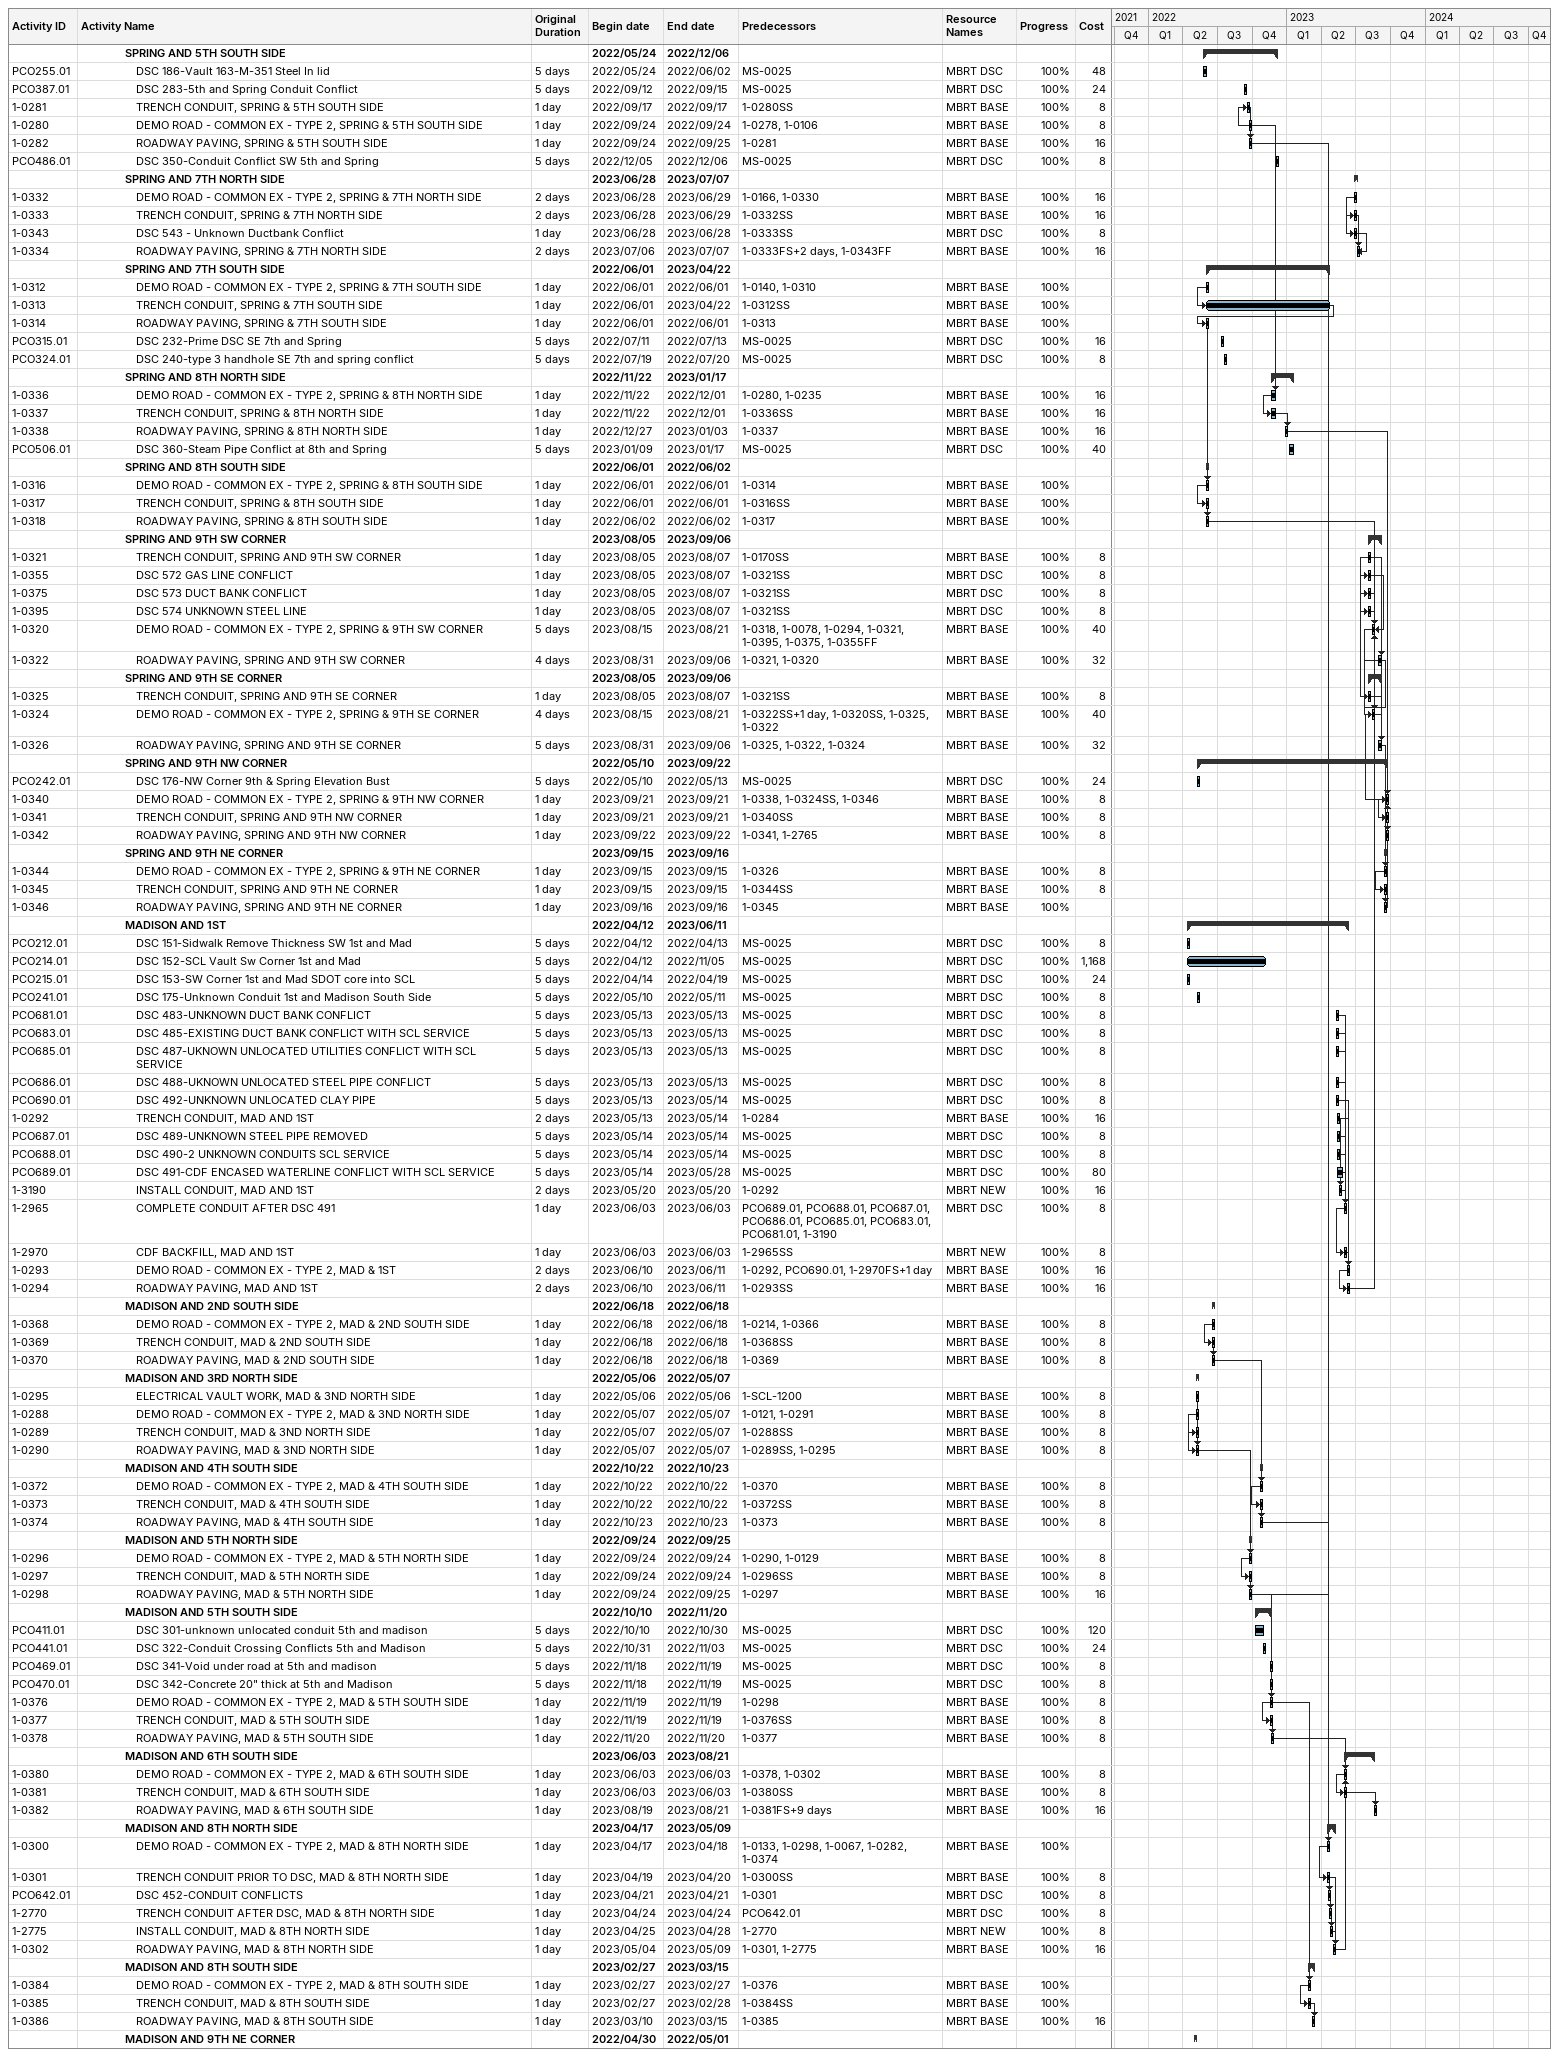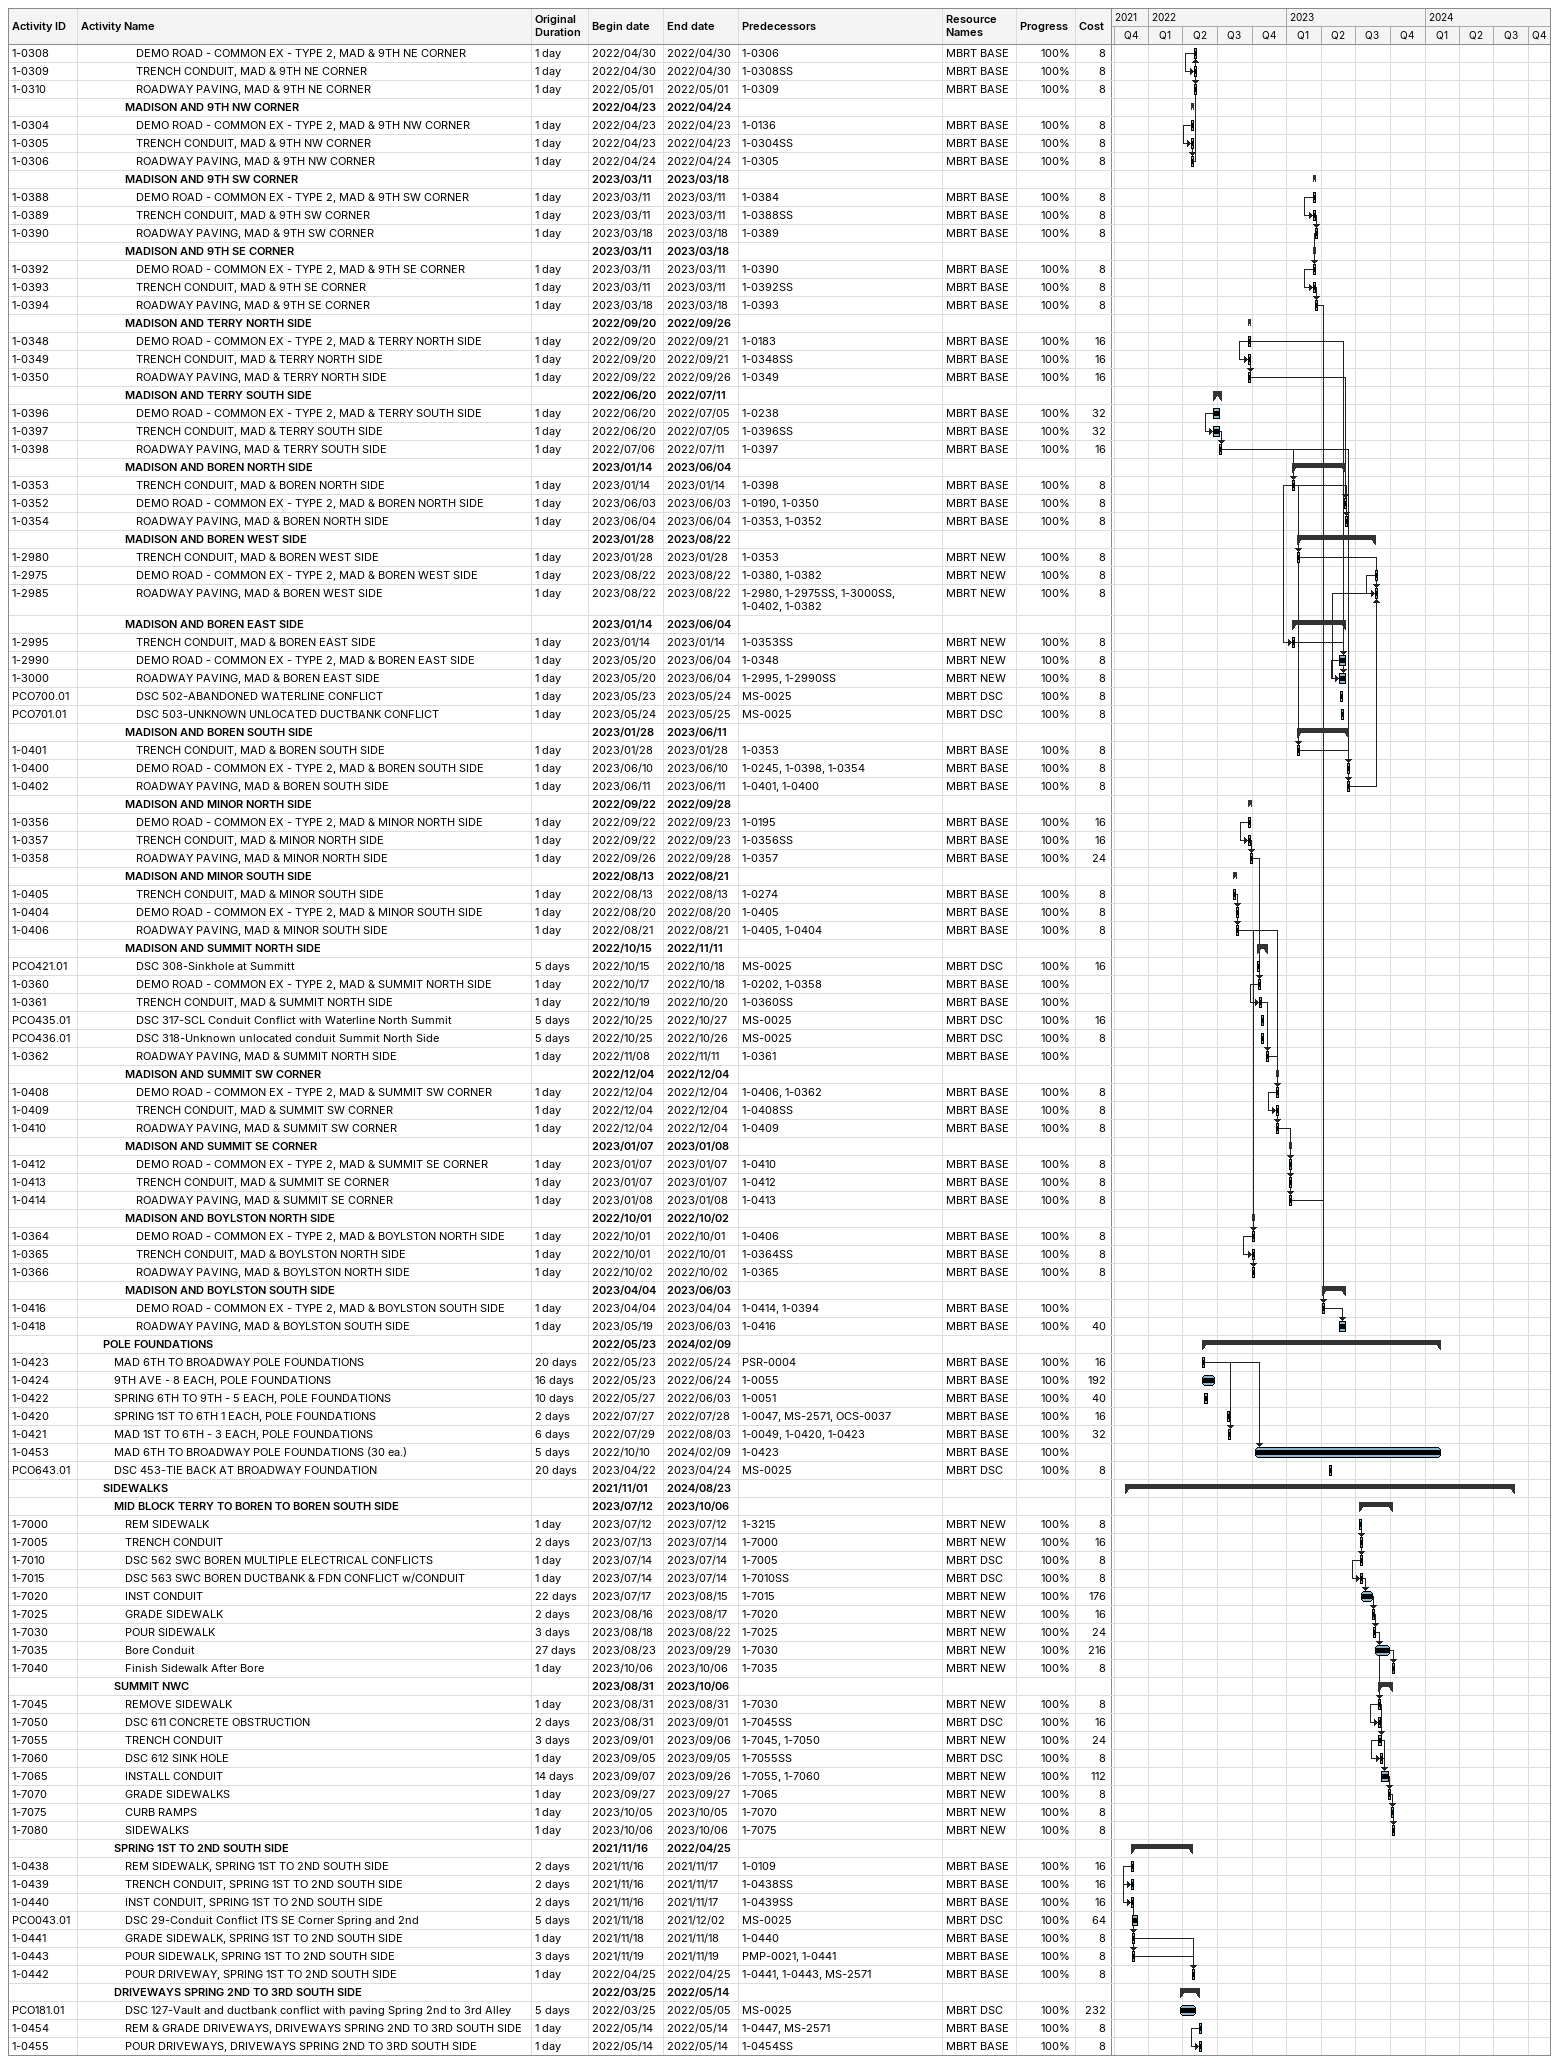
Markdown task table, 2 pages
| ID | Level | Task | Original duration | Start | Finish | Predecessors | Resources | % complete | Cost |
|---|---|---|---|---|---|---|---|---|---|
|  | 5 | **SPRING AND 5TH SOUTH SIDE** |  | 2022-05-24 | 2022-12-06 |  |  |  |  |
| PCO255.01 | 6 | DSC 186-Vault 163-M-351 Steel In lid | 5d | 2022-05-24 | 2022-06-02 | MS-0025 | MBRT DSC | 100 | 48 |
| PCO387.01 | 6 | DSC 283-5th and Spring Conduit Conflict | 5d | 2022-09-12 | 2022-09-15 | MS-0025 | MBRT DSC | 100 | 24 |
| 1-0281 | 6 | TRENCH CONDUIT, SPRING & 5TH SOUTH SIDE | 1d | 2022-09-17 | 2022-09-17 | 1-0280SS | MBRT BASE | 100 | 8 |
| 1-0280 | 6 | DEMO ROAD - COMMON EX - TYPE 2, SPRING & 5TH SOUTH SIDE | 1d | 2022-09-24 | 2022-09-24 | 1-0278, 1-0106 | MBRT BASE | 100 | 8 |
| 1-0282 | 6 | ROADWAY PAVING, SPRING & 5TH SOUTH SIDE | 1d | 2022-09-24 | 2022-09-25 | 1-0281 | MBRT BASE | 100 | 16 |
| PCO486.01 | 6 | DSC 350-Conduit Conflict SW 5th and Spring | 5d | 2022-12-05 | 2022-12-06 | MS-0025 | MBRT DSC | 100 | 8 |
|  | 5 | **SPRING AND 7TH NORTH SIDE** |  | 2023-06-28 | 2023-07-07 |  |  |  |  |
| 1-0332 | 6 | DEMO ROAD - COMMON EX - TYPE 2, SPRING & 7TH NORTH SIDE | 2d | 2023-06-28 | 2023-06-29 | 1-0166, 1-0330 | MBRT BASE | 100 | 16 |
| 1-0333 | 6 | TRENCH CONDUIT, SPRING & 7TH NORTH SIDE | 2d | 2023-06-28 | 2023-06-29 | 1-0332SS | MBRT BASE | 100 | 16 |
| 1-0343 | 6 | DSC 543 - Unknown Ductbank Conflict | 1d | 2023-06-28 | 2023-06-28 | 1-0333SS | MBRT DSC | 100 | 8 |
| 1-0334 | 6 | ROADWAY PAVING, SPRING & 7TH NORTH SIDE | 2d | 2023-07-06 | 2023-07-07 | 1-0333FS+2d, 1-0343FF | MBRT BASE | 100 | 16 |
|  | 5 | **SPRING AND 7TH SOUTH SIDE** |  | 2022-06-01 | 2023-04-22 |  |  |  |  |
| 1-0312 | 6 | DEMO ROAD - COMMON EX - TYPE 2, SPRING & 7TH SOUTH SIDE | 1d | 2022-06-01 | 2022-06-01 | 1-0140, 1-0310 | MBRT BASE | 100 |  |
| 1-0313 | 6 | TRENCH CONDUIT, SPRING & 7TH SOUTH SIDE | 1d | 2022-06-01 | 2023-04-22 | 1-0312SS | MBRT BASE | 100 |  |
| 1-0314 | 6 | ROADWAY PAVING, SPRING & 7TH SOUTH SIDE | 1d | 2022-06-01 | 2022-06-01 | 1-0313 | MBRT BASE | 100 |  |
| PCO315.01 | 6 | DSC 232-Prime DSC SE 7th and Spring | 5d | 2022-07-11 | 2022-07-13 | MS-0025 | MBRT DSC | 100 | 16 |
| PCO324.01 | 6 | DSC 240-type 3 handhole SE 7th and spring conflict | 5d | 2022-07-19 | 2022-07-20 | MS-0025 | MBRT DSC | 100 | 8 |
|  | 5 | **SPRING AND 8TH NORTH SIDE** |  | 2022-11-22 | 2023-01-17 |  |  |  |  |
| 1-0336 | 6 | DEMO ROAD - COMMON EX - TYPE 2, SPRING & 8TH NORTH SIDE | 1d | 2022-11-22 | 2022-12-01 | 1-0280, 1-0235 | MBRT BASE | 100 | 16 |
| 1-0337 | 6 | TRENCH CONDUIT, SPRING & 8TH NORTH SIDE | 1d | 2022-11-22 | 2022-12-01 | 1-0336SS | MBRT BASE | 100 | 16 |
| 1-0338 | 6 | ROADWAY PAVING, SPRING & 8TH NORTH SIDE | 1d | 2022-12-27 | 2023-01-03 | 1-0337 | MBRT BASE | 100 | 16 |
| PCO506.01 | 6 | DSC 360-Steam Pipe Conflict at 8th and Spring | 5d | 2023-01-09 | 2023-01-17 | MS-0025 | MBRT DSC | 100 | 40 |
|  | 5 | **SPRING AND 8TH SOUTH SIDE** |  | 2022-06-01 | 2022-06-02 |  |  |  |  |
| 1-0316 | 6 | DEMO ROAD - COMMON EX - TYPE 2, SPRING & 8TH SOUTH SIDE | 1d | 2022-06-01 | 2022-06-01 | 1-0314 | MBRT BASE | 100 |  |
| 1-0317 | 6 | TRENCH CONDUIT, SPRING & 8TH SOUTH SIDE | 1d | 2022-06-01 | 2022-06-01 | 1-0316SS | MBRT BASE | 100 |  |
| 1-0318 | 6 | ROADWAY PAVING, SPRING & 8TH SOUTH SIDE | 1d | 2022-06-02 | 2022-06-02 | 1-0317 | MBRT BASE | 100 |  |
|  | 5 | **SPRING AND 9TH SW CORNER** |  | 2023-08-05 | 2023-09-06 |  |  |  |  |
| 1-0321 | 6 | TRENCH CONDUIT, SPRING AND 9TH SW CORNER | 1d | 2023-08-05 | 2023-08-07 | 1-0170SS | MBRT BASE | 100 | 8 |
| 1-0355 | 6 | DSC 572 GAS LINE CONFLICT | 1d | 2023-08-05 | 2023-08-07 | 1-0321SS | MBRT DSC | 100 | 8 |
| 1-0375 | 6 | DSC 573 DUCT BANK CONFLICT | 1d | 2023-08-05 | 2023-08-07 | 1-0321SS | MBRT DSC | 100 | 8 |
| 1-0395 | 6 | DSC 574 UNKNOWN STEEL LINE | 1d | 2023-08-05 | 2023-08-07 | 1-0321SS | MBRT DSC | 100 | 8 |
| 1-0320 | 6 | DEMO ROAD - COMMON EX - TYPE 2, SPRING & 9TH SW CORNER | 5d | 2023-08-15 | 2023-08-21 | 1-0318, 1-0078, 1-0294, 1-0321, 1-0395, 1-0375, 1-0355FF | MBRT BASE | 100 | 40 |
| 1-0322 | 6 | ROADWAY PAVING, SPRING AND 9TH SW CORNER | 4d | 2023-08-31 | 2023-09-06 | 1-0321, 1-0320 | MBRT BASE | 100 | 32 |
|  | 5 | **SPRING AND 9TH SE CORNER** |  | 2023-08-05 | 2023-09-06 |  |  |  |  |
| 1-0325 | 6 | TRENCH CONDUIT, SPRING AND 9TH SE CORNER | 1d | 2023-08-05 | 2023-08-07 | 1-0321SS | MBRT BASE | 100 | 8 |
| 1-0324 | 6 | DEMO ROAD - COMMON EX - TYPE 2, SPRING & 9TH SE CORNER | 4d | 2023-08-15 | 2023-08-21 | 1-0322SS+1d, 1-0320SS, 1-0325, 1-0322 | MBRT BASE | 100 | 40 |
| 1-0326 | 6 | ROADWAY PAVING, SPRING AND 9TH SE CORNER | 5d | 2023-08-31 | 2023-09-06 | 1-0325, 1-0322, 1-0324 | MBRT BASE | 100 | 32 |
|  | 5 | **SPRING AND 9TH NW CORNER** |  | 2022-05-10 | 2023-09-22 |  |  |  |  |
| PCO242.01 | 6 | DSC 176-NW Corner 9th & Spring Elevation Bust | 5d | 2022-05-10 | 2022-05-13 | MS-0025 | MBRT DSC | 100 | 24 |
| 1-0340 | 6 | DEMO ROAD - COMMON EX - TYPE 2, SPRING & 9TH NW CORNER | 1d | 2023-09-21 | 2023-09-21 | 1-0338, 1-0324SS, 1-0346 | MBRT BASE | 100 | 8 |
| 1-0341 | 6 | TRENCH CONDUIT, SPRING AND 9TH NW CORNER | 1d | 2023-09-21 | 2023-09-21 | 1-0340SS | MBRT BASE | 100 | 8 |
| 1-0342 | 6 | ROADWAY PAVING, SPRING AND 9TH NW CORNER | 1d | 2023-09-22 | 2023-09-22 | 1-0341, 1-2765 | MBRT BASE | 100 | 8 |
|  | 5 | **SPRING AND 9TH NE CORNER** |  | 2023-09-15 | 2023-09-16 |  |  |  |  |
| 1-0344 | 6 | DEMO ROAD - COMMON EX - TYPE 2, SPRING & 9TH NE CORNER | 1d | 2023-09-15 | 2023-09-15 | 1-0326 | MBRT BASE | 100 | 8 |
| 1-0345 | 6 | TRENCH CONDUIT, SPRING AND 9TH NE CORNER | 1d | 2023-09-15 | 2023-09-15 | 1-0344SS | MBRT BASE | 100 | 8 |
| 1-0346 | 6 | ROADWAY PAVING, SPRING AND 9TH NE CORNER | 1d | 2023-09-16 | 2023-09-16 | 1-0345 | MBRT BASE | 100 |  |
|  | 5 | **MADISON AND 1ST** |  | 2022-04-12 | 2023-06-11 |  |  |  |  |
| PCO212.01 | 6 | DSC 151-Sidwalk Remove Thickness SW 1st and Mad | 5d | 2022-04-12 | 2022-04-13 | MS-0025 | MBRT DSC | 100 | 8 |
| PCO214.01 | 6 | DSC 152-SCL Vault Sw Corner 1st and Mad | 5d | 2022-04-12 | 2022-11-05 | MS-0025 | MBRT DSC | 100 | 1168 |
| PCO215.01 | 6 | DSC 153-SW Corner 1st and Mad SDOT core into SCL | 5d | 2022-04-14 | 2022-04-19 | MS-0025 | MBRT DSC | 100 | 24 |
| PCO241.01 | 6 | DSC 175-Unknown Conduit 1st and Madison South Side | 5d | 2022-05-10 | 2022-05-11 | MS-0025 | MBRT DSC | 100 | 8 |
| PCO681.01 | 6 | DSC 483-UNKNOWN DUCT BANK CONFLICT | 5d | 2023-05-13 | 2023-05-13 | MS-0025 | MBRT DSC | 100 | 8 |
| PCO683.01 | 6 | DSC 485-EXISTING DUCT BANK CONFLICT WITH SCL SERVICE | 5d | 2023-05-13 | 2023-05-13 | MS-0025 | MBRT DSC | 100 | 8 |
| PCO685.01 | 6 | DSC 487-UKNOWN UNLOCATED UTILITIES CONFLICT WITH SCL SERVICE | 5d | 2023-05-13 | 2023-05-13 | MS-0025 | MBRT DSC | 100 | 8 |
| PCO686.01 | 6 | DSC 488-UKNOWN UNLOCATED STEEL PIPE CONFLICT | 5d | 2023-05-13 | 2023-05-13 | MS-0025 | MBRT DSC | 100 | 8 |
| PCO690.01 | 6 | DSC 492-UNKNOWN UNLOCATED CLAY PIPE | 5d | 2023-05-13 | 2023-05-14 | MS-0025 | MBRT DSC | 100 | 8 |
| 1-0292 | 6 | TRENCH CONDUIT, MAD AND 1ST | 2d | 2023-05-13 | 2023-05-14 | 1-0284 | MBRT BASE | 100 | 16 |
| PCO687.01 | 6 | DSC 489-UNKNOWN STEEL PIPE REMOVED | 5d | 2023-05-14 | 2023-05-14 | MS-0025 | MBRT DSC | 100 | 8 |
| PCO688.01 | 6 | DSC 490-2 UNKNOWN CONDUITS SCL SERVICE | 5d | 2023-05-14 | 2023-05-14 | MS-0025 | MBRT DSC | 100 | 8 |
| PCO689.01 | 6 | DSC 491-CDF ENCASED WATERLINE CONFLICT WITH SCL SERVICE | 5d | 2023-05-14 | 2023-05-28 | MS-0025 | MBRT DSC | 100 | 80 |
| 1-3190 | 6 | INSTALL CONDUIT, MAD AND 1ST | 2d | 2023-05-20 | 2023-05-20 | 1-0292 | MBRT NEW | 100 | 16 |
| 1-2965 | 6 | COMPLETE CONDUIT AFTER DSC 491 | 1d | 2023-06-03 | 2023-06-03 | PCO689.01, PCO688.01, PCO687.01, PCO686.01, PCO685.01, PCO683.01, PCO681.01, 1-3190 | MBRT DSC | 100 | 8 |
| 1-2970 | 6 | CDF BACKFILL, MAD AND 1ST | 1d | 2023-06-03 | 2023-06-03 | 1-2965SS | MBRT NEW | 100 | 8 |
| 1-0293 | 6 | DEMO ROAD - COMMON EX - TYPE 2, MAD & 1ST | 2d | 2023-06-10 | 2023-06-11 | 1-0292, PCO690.01, 1-2970FS+1d | MBRT BASE | 100 | 16 |
| 1-0294 | 6 | ROADWAY PAVING, MAD AND 1ST | 2d | 2023-06-10 | 2023-06-11 | 1-0293SS | MBRT BASE | 100 | 16 |
|  | 5 | **MADISON AND 2ND SOUTH SIDE** |  | 2022-06-18 | 2022-06-18 |  |  |  |  |
| 1-0368 | 6 | DEMO ROAD - COMMON EX - TYPE 2, MAD & 2ND SOUTH SIDE | 1d | 2022-06-18 | 2022-06-18 | 1-0214, 1-0366 | MBRT BASE | 100 | 8 |
| 1-0369 | 6 | TRENCH CONDUIT, MAD & 2ND SOUTH SIDE | 1d | 2022-06-18 | 2022-06-18 | 1-0368SS | MBRT BASE | 100 | 8 |
| 1-0370 | 6 | ROADWAY PAVING, MAD & 2ND SOUTH SIDE | 1d | 2022-06-18 | 2022-06-18 | 1-0369 | MBRT BASE | 100 | 8 |
|  | 5 | **MADISON AND 3RD NORTH SIDE** |  | 2022-05-06 | 2022-05-07 |  |  |  |  |
| 1-0295 | 6 | ELECTRICAL VAULT WORK, MAD & 3ND NORTH SIDE | 1d | 2022-05-06 | 2022-05-06 | 1-SCL-1200 | MBRT BASE | 100 | 8 |
| 1-0288 | 6 | DEMO ROAD - COMMON EX - TYPE 2, MAD & 3ND NORTH SIDE | 1d | 2022-05-07 | 2022-05-07 | 1-0121, 1-0291 | MBRT BASE | 100 | 8 |
| 1-0289 | 6 | TRENCH CONDUIT, MAD & 3ND NORTH SIDE | 1d | 2022-05-07 | 2022-05-07 | 1-0288SS | MBRT BASE | 100 | 8 |
| 1-0290 | 6 | ROADWAY PAVING, MAD & 3ND NORTH SIDE | 1d | 2022-05-07 | 2022-05-07 | 1-0289SS, 1-0295 | MBRT BASE | 100 | 8 |
|  | 5 | **MADISON AND 4TH SOUTH SIDE** |  | 2022-10-22 | 2022-10-23 |  |  |  |  |
| 1-0372 | 6 | DEMO ROAD - COMMON EX - TYPE 2, MAD & 4TH SOUTH SIDE | 1d | 2022-10-22 | 2022-10-22 | 1-0370 | MBRT BASE | 100 | 8 |
| 1-0373 | 6 | TRENCH CONDUIT, MAD & 4TH SOUTH SIDE | 1d | 2022-10-22 | 2022-10-22 | 1-0372SS | MBRT BASE | 100 | 8 |
| 1-0374 | 6 | ROADWAY PAVING, MAD & 4TH SOUTH SIDE | 1d | 2022-10-23 | 2022-10-23 | 1-0373 | MBRT BASE | 100 | 8 |
|  | 5 | **MADISON AND 5TH NORTH SIDE** |  | 2022-09-24 | 2022-09-25 |  |  |  |  |
| 1-0296 | 6 | DEMO ROAD - COMMON EX - TYPE 2, MAD & 5TH NORTH SIDE | 1d | 2022-09-24 | 2022-09-24 | 1-0290, 1-0129 | MBRT BASE | 100 | 8 |
| 1-0297 | 6 | TRENCH CONDUIT, MAD & 5TH NORTH SIDE | 1d | 2022-09-24 | 2022-09-24 | 1-0296SS | MBRT BASE | 100 | 8 |
| 1-0298 | 6 | ROADWAY PAVING, MAD & 5TH NORTH SIDE | 1d | 2022-09-24 | 2022-09-25 | 1-0297 | MBRT BASE | 100 | 16 |
|  | 5 | **MADISON AND 5TH SOUTH SIDE** |  | 2022-10-10 | 2022-11-20 |  |  |  |  |
| PCO411.01 | 6 | DSC 301-unknown unlocated conduit 5th and madison | 5d | 2022-10-10 | 2022-10-30 | MS-0025 | MBRT DSC | 100 | 120 |
| PCO441.01 | 6 | DSC 322-Conduit Crossing Conflicts 5th and Madison | 5d | 2022-10-31 | 2022-11-03 | MS-0025 | MBRT DSC | 100 | 24 |
| PCO469.01 | 6 | DSC 341-Void under road at 5th and madison | 5d | 2022-11-18 | 2022-11-19 | MS-0025 | MBRT DSC | 100 | 8 |
| PCO470.01 | 6 | DSC 342-Concrete 20" thick at 5th and Madison | 5d | 2022-11-18 | 2022-11-19 | MS-0025 | MBRT DSC | 100 | 8 |
| 1-0376 | 6 | DEMO ROAD - COMMON EX - TYPE 2, MAD & 5TH SOUTH SIDE | 1d | 2022-11-19 | 2022-11-19 | 1-0298 | MBRT BASE | 100 | 8 |
| 1-0377 | 6 | TRENCH CONDUIT, MAD & 5TH SOUTH SIDE | 1d | 2022-11-19 | 2022-11-19 | 1-0376SS | MBRT BASE | 100 | 8 |
| 1-0378 | 6 | ROADWAY PAVING, MAD & 5TH SOUTH SIDE | 1d | 2022-11-20 | 2022-11-20 | 1-0377 | MBRT BASE | 100 | 8 |
|  | 5 | **MADISON AND 6TH SOUTH SIDE** |  | 2023-06-03 | 2023-08-21 |  |  |  |  |
| 1-0380 | 6 | DEMO ROAD - COMMON EX - TYPE 2, MAD & 6TH SOUTH SIDE | 1d | 2023-06-03 | 2023-06-03 | 1-0378, 1-0302 | MBRT BASE | 100 | 8 |
| 1-0381 | 6 | TRENCH CONDUIT, MAD & 6TH SOUTH SIDE | 1d | 2023-06-03 | 2023-06-03 | 1-0380SS | MBRT BASE | 100 | 8 |
| 1-0382 | 6 | ROADWAY PAVING, MAD & 6TH SOUTH SIDE | 1d | 2023-08-19 | 2023-08-21 | 1-0381FS+9d | MBRT BASE | 100 | 16 |
|  | 5 | **MADISON AND 8TH NORTH SIDE** |  | 2023-04-17 | 2023-05-09 |  |  |  |  |
| 1-0300 | 6 | DEMO ROAD - COMMON EX - TYPE 2, MAD & 8TH NORTH SIDE | 1d | 2023-04-17 | 2023-04-18 | 1-0133, 1-0298, 1-0067, 1-0282, 1-0374 | MBRT BASE | 100 |  |
| 1-0301 | 6 | TRENCH CONDUIT PRIOR TO DSC, MAD & 8TH NORTH SIDE | 1d | 2023-04-19 | 2023-04-20 | 1-0300SS | MBRT BASE | 100 | 8 |
| PCO642.01 | 6 | DSC 452-CONDUIT CONFLICTS | 1d | 2023-04-21 | 2023-04-21 | 1-0301 | MBRT DSC | 100 | 8 |
| 1-2770 | 6 | TRENCH CONDUIT AFTER DSC, MAD & 8TH NORTH SIDE | 1d | 2023-04-24 | 2023-04-24 | PCO642.01 | MBRT DSC | 100 | 8 |
| 1-2775 | 6 | INSTALL CONDUIT, MAD & 8TH NORTH SIDE | 1d | 2023-04-25 | 2023-04-28 | 1-2770 | MBRT NEW | 100 | 8 |
| 1-0302 | 6 | ROADWAY PAVING, MAD & 8TH NORTH SIDE | 1d | 2023-05-04 | 2023-05-09 | 1-0301, 1-2775 | MBRT BASE | 100 | 16 |
|  | 5 | **MADISON AND 8TH SOUTH SIDE** |  | 2023-02-27 | 2023-03-15 |  |  |  |  |
| 1-0384 | 6 | DEMO ROAD - COMMON EX - TYPE 2, MAD & 8TH SOUTH SIDE | 1d | 2023-02-27 | 2023-02-27 | 1-0376 | MBRT BASE | 100 |  |
| 1-0385 | 6 | TRENCH CONDUIT, MAD & 8TH SOUTH SIDE | 1d | 2023-02-27 | 2023-02-28 | 1-0384SS | MBRT BASE | 100 |  |
| 1-0386 | 6 | ROADWAY PAVING, MAD & 8TH SOUTH SIDE | 1d | 2023-03-10 | 2023-03-15 | 1-0385 | MBRT BASE | 100 | 16 |
|  | 5 | **MADISON AND 9TH NE CORNER** |  | 2022-04-30 | 2022-05-01 |  |  |  |  |
| 1-0308 | 6 | DEMO ROAD - COMMON EX - TYPE 2, MAD & 9TH NE CORNER | 1d | 2022-04-30 | 2022-04-30 | 1-0306 | MBRT BASE | 100 | 8 |
| 1-0309 | 6 | TRENCH CONDUIT, MAD & 9TH NE CORNER | 1d | 2022-04-30 | 2022-04-30 | 1-0308SS | MBRT BASE | 100 | 8 |
| 1-0310 | 6 | ROADWAY PAVING, MAD & 9TH NE CORNER | 1d | 2022-05-01 | 2022-05-01 | 1-0309 | MBRT BASE | 100 | 8 |
|  | 5 | **MADISON AND 9TH NW CORNER** |  | 2022-04-23 | 2022-04-24 |  |  |  |  |
| 1-0304 | 6 | DEMO ROAD - COMMON EX - TYPE 2, MAD & 9TH NW CORNER | 1d | 2022-04-23 | 2022-04-23 | 1-0136 | MBRT BASE | 100 | 8 |
| 1-0305 | 6 | TRENCH CONDUIT, MAD & 9TH NW CORNER | 1d | 2022-04-23 | 2022-04-23 | 1-0304SS | MBRT BASE | 100 | 8 |
| 1-0306 | 6 | ROADWAY PAVING, MAD & 9TH NW CORNER | 1d | 2022-04-24 | 2022-04-24 | 1-0305 | MBRT BASE | 100 | 8 |
|  | 5 | **MADISON AND 9TH SW CORNER** |  | 2023-03-11 | 2023-03-18 |  |  |  |  |
| 1-0388 | 6 | DEMO ROAD - COMMON EX - TYPE 2, MAD & 9TH SW CORNER | 1d | 2023-03-11 | 2023-03-11 | 1-0384 | MBRT BASE | 100 | 8 |
| 1-0389 | 6 | TRENCH CONDUIT, MAD & 9TH SW CORNER | 1d | 2023-03-11 | 2023-03-11 | 1-0388SS | MBRT BASE | 100 | 8 |
| 1-0390 | 6 | ROADWAY PAVING, MAD & 9TH SW CORNER | 1d | 2023-03-18 | 2023-03-18 | 1-0389 | MBRT BASE | 100 | 8 |
|  | 5 | **MADISON AND 9TH SE CORNER** |  | 2023-03-11 | 2023-03-18 |  |  |  |  |
| 1-0392 | 6 | DEMO ROAD - COMMON EX - TYPE 2, MAD & 9TH SE CORNER | 1d | 2023-03-11 | 2023-03-11 | 1-0390 | MBRT BASE | 100 | 8 |
| 1-0393 | 6 | TRENCH CONDUIT, MAD & 9TH SE CORNER | 1d | 2023-03-11 | 2023-03-11 | 1-0392SS | MBRT BASE | 100 | 8 |
| 1-0394 | 6 | ROADWAY PAVING, MAD & 9TH SE CORNER | 1d | 2023-03-18 | 2023-03-18 | 1-0393 | MBRT BASE | 100 | 8 |
|  | 5 | **MADISON AND TERRY NORTH SIDE** |  | 2022-09-20 | 2022-09-26 |  |  |  |  |
| 1-0348 | 6 | DEMO ROAD - COMMON EX - TYPE 2, MAD & TERRY NORTH SIDE | 1d | 2022-09-20 | 2022-09-21 | 1-0183 | MBRT BASE | 100 | 16 |
| 1-0349 | 6 | TRENCH CONDUIT, MAD & TERRY NORTH SIDE | 1d | 2022-09-20 | 2022-09-21 | 1-0348SS | MBRT BASE | 100 | 16 |
| 1-0350 | 6 | ROADWAY PAVING, MAD & TERRY NORTH SIDE | 1d | 2022-09-22 | 2022-09-26 | 1-0349 | MBRT BASE | 100 | 16 |
|  | 5 | **MADISON AND TERRY SOUTH SIDE** |  | 2022-06-20 | 2022-07-11 |  |  |  |  |
| 1-0396 | 6 | DEMO ROAD - COMMON EX - TYPE 2, MAD & TERRY SOUTH SIDE | 1d | 2022-06-20 | 2022-07-05 | 1-0238 | MBRT BASE | 100 | 32 |
| 1-0397 | 6 | TRENCH CONDUIT, MAD & TERRY SOUTH SIDE | 1d | 2022-06-20 | 2022-07-05 | 1-0396SS | MBRT BASE | 100 | 32 |
| 1-0398 | 6 | ROADWAY PAVING, MAD & TERRY SOUTH SIDE | 1d | 2022-07-06 | 2022-07-11 | 1-0397 | MBRT BASE | 100 | 16 |
|  | 5 | **MADISON AND BOREN NORTH SIDE** |  | 2023-01-14 | 2023-06-04 |  |  |  |  |
| 1-0353 | 6 | TRENCH CONDUIT, MAD & BOREN NORTH SIDE | 1d | 2023-01-14 | 2023-01-14 | 1-0398 | MBRT BASE | 100 | 8 |
| 1-0352 | 6 | DEMO ROAD - COMMON EX - TYPE 2, MAD & BOREN NORTH SIDE | 1d | 2023-06-03 | 2023-06-03 | 1-0190, 1-0350 | MBRT BASE | 100 | 8 |
| 1-0354 | 6 | ROADWAY PAVING, MAD & BOREN NORTH SIDE | 1d | 2023-06-04 | 2023-06-04 | 1-0353, 1-0352 | MBRT BASE | 100 | 8 |
|  | 5 | **MADISON AND BOREN WEST SIDE** |  | 2023-01-28 | 2023-08-22 |  |  |  |  |
| 1-2980 | 6 | TRENCH CONDUIT, MAD & BOREN WEST SIDE | 1d | 2023-01-28 | 2023-01-28 | 1-0353 | MBRT NEW | 100 | 8 |
| 1-2975 | 6 | DEMO ROAD - COMMON EX - TYPE 2, MAD & BOREN WEST SIDE | 1d | 2023-08-22 | 2023-08-22 | 1-0380, 1-0382 | MBRT NEW | 100 | 8 |
| 1-2985 | 6 | ROADWAY PAVING, MAD & BOREN WEST SIDE | 1d | 2023-08-22 | 2023-08-22 | 1-2980, 1-2975SS, 1-3000SS, 1-0402, 1-0382 | MBRT NEW | 100 | 8 |
|  | 5 | **MADISON AND BOREN EAST SIDE** |  | 2023-01-14 | 2023-06-04 |  |  |  |  |
| 1-2995 | 6 | TRENCH CONDUIT, MAD & BOREN EAST SIDE | 1d | 2023-01-14 | 2023-01-14 | 1-0353SS | MBRT NEW | 100 | 8 |
| 1-2990 | 6 | DEMO ROAD - COMMON EX - TYPE 2, MAD & BOREN EAST SIDE | 1d | 2023-05-20 | 2023-06-04 | 1-0348 | MBRT NEW | 100 | 8 |
| 1-3000 | 6 | ROADWAY PAVING, MAD & BOREN EAST SIDE | 1d | 2023-05-20 | 2023-06-04 | 1-2995, 1-2990SS | MBRT NEW | 100 | 8 |
| PCO700.01 | 6 | DSC 502-ABANDONED WATERLINE CONFLICT | 1d | 2023-05-23 | 2023-05-24 | MS-0025 | MBRT DSC | 100 | 8 |
| PCO701.01 | 6 | DSC 503-UNKNOWN UNLOCATED DUCTBANK CONFLICT | 1d | 2023-05-24 | 2023-05-25 | MS-0025 | MBRT DSC | 100 | 8 |
|  | 5 | **MADISON AND BOREN SOUTH SIDE** |  | 2023-01-28 | 2023-06-11 |  |  |  |  |
| 1-0401 | 6 | TRENCH CONDUIT, MAD & BOREN SOUTH SIDE | 1d | 2023-01-28 | 2023-01-28 | 1-0353 | MBRT BASE | 100 | 8 |
| 1-0400 | 6 | DEMO ROAD - COMMON EX - TYPE 2, MAD & BOREN SOUTH SIDE | 1d | 2023-06-10 | 2023-06-10 | 1-0245, 1-0398, 1-0354 | MBRT BASE | 100 | 8 |
| 1-0402 | 6 | ROADWAY PAVING, MAD & BOREN SOUTH SIDE | 1d | 2023-06-11 | 2023-06-11 | 1-0401, 1-0400 | MBRT BASE | 100 | 8 |
|  | 5 | **MADISON AND MINOR NORTH SIDE** |  | 2022-09-22 | 2022-09-28 |  |  |  |  |
| 1-0356 | 6 | DEMO ROAD - COMMON EX - TYPE 2, MAD & MINOR NORTH SIDE | 1d | 2022-09-22 | 2022-09-23 | 1-0195 | MBRT BASE | 100 | 16 |
| 1-0357 | 6 | TRENCH CONDUIT, MAD & MINOR NORTH SIDE | 1d | 2022-09-22 | 2022-09-23 | 1-0356SS | MBRT BASE | 100 | 16 |
| 1-0358 | 6 | ROADWAY PAVING, MAD & MINOR NORTH SIDE | 1d | 2022-09-26 | 2022-09-28 | 1-0357 | MBRT BASE | 100 | 24 |
|  | 5 | **MADISON AND MINOR SOUTH SIDE** |  | 2022-08-13 | 2022-08-21 |  |  |  |  |
| 1-0405 | 6 | TRENCH CONDUIT, MAD & MINOR SOUTH SIDE | 1d | 2022-08-13 | 2022-08-13 | 1-0274 | MBRT BASE | 100 | 8 |
| 1-0404 | 6 | DEMO ROAD - COMMON EX - TYPE 2, MAD & MINOR SOUTH SIDE | 1d | 2022-08-20 | 2022-08-20 | 1-0405 | MBRT BASE | 100 | 8 |
| 1-0406 | 6 | ROADWAY PAVING, MAD & MINOR SOUTH SIDE | 1d | 2022-08-21 | 2022-08-21 | 1-0405, 1-0404 | MBRT BASE | 100 | 8 |
|  | 5 | **MADISON AND SUMMIT NORTH SIDE** |  | 2022-10-15 | 2022-11-11 |  |  |  |  |
| PCO421.01 | 6 | DSC 308-Sinkhole at Summitt | 5d | 2022-10-15 | 2022-10-18 | MS-0025 | MBRT DSC | 100 | 16 |
| 1-0360 | 6 | DEMO ROAD - COMMON EX - TYPE 2, MAD & SUMMIT NORTH SIDE | 1d | 2022-10-17 | 2022-10-18 | 1-0202, 1-0358 | MBRT BASE | 100 |  |
| 1-0361 | 6 | TRENCH CONDUIT, MAD & SUMMIT NORTH SIDE | 1d | 2022-10-19 | 2022-10-20 | 1-0360SS | MBRT BASE | 100 |  |
| PCO435.01 | 6 | DSC 317-SCL Conduit Conflict with Waterline North Summit | 5d | 2022-10-25 | 2022-10-27 | MS-0025 | MBRT DSC | 100 | 16 |
| PCO436.01 | 6 | DSC 318-Unknown unlocated conduit Summit North Side | 5d | 2022-10-25 | 2022-10-26 | MS-0025 | MBRT DSC | 100 | 8 |
| 1-0362 | 6 | ROADWAY PAVING, MAD & SUMMIT NORTH SIDE | 1d | 2022-11-08 | 2022-11-11 | 1-0361 | MBRT BASE | 100 |  |
|  | 5 | **MADISON AND SUMMIT SW CORNER** |  | 2022-12-04 | 2022-12-04 |  |  |  |  |
| 1-0408 | 6 | DEMO ROAD - COMMON EX - TYPE 2, MAD & SUMMIT SW CORNER | 1d | 2022-12-04 | 2022-12-04 | 1-0406, 1-0362 | MBRT BASE | 100 | 8 |
| 1-0409 | 6 | TRENCH CONDUIT, MAD & SUMMIT SW CORNER | 1d | 2022-12-04 | 2022-12-04 | 1-0408SS | MBRT BASE | 100 | 8 |
| 1-0410 | 6 | ROADWAY PAVING, MAD & SUMMIT SW CORNER | 1d | 2022-12-04 | 2022-12-04 | 1-0409 | MBRT BASE | 100 | 8 |
|  | 5 | **MADISON AND SUMMIT SE CORNER** |  | 2023-01-07 | 2023-01-08 |  |  |  |  |
| 1-0412 | 6 | DEMO ROAD - COMMON EX - TYPE 2, MAD & SUMMIT SE CORNER | 1d | 2023-01-07 | 2023-01-07 | 1-0410 | MBRT BASE | 100 | 8 |
| 1-0413 | 6 | TRENCH CONDUIT, MAD & SUMMIT SE CORNER | 1d | 2023-01-07 | 2023-01-07 | 1-0412 | MBRT BASE | 100 | 8 |
| 1-0414 | 6 | ROADWAY PAVING, MAD & SUMMIT SE CORNER | 1d | 2023-01-08 | 2023-01-08 | 1-0413 | MBRT BASE | 100 | 8 |
|  | 5 | **MADISON AND BOYLSTON NORTH SIDE** |  | 2022-10-01 | 2022-10-02 |  |  |  |  |
| 1-0364 | 6 | DEMO ROAD - COMMON EX - TYPE 2, MAD & BOYLSTON NORTH SIDE | 1d | 2022-10-01 | 2022-10-01 | 1-0406 | MBRT BASE | 100 | 8 |
| 1-0365 | 6 | TRENCH CONDUIT, MAD & BOYLSTON NORTH SIDE | 1d | 2022-10-01 | 2022-10-01 | 1-0364SS | MBRT BASE | 100 | 8 |
| 1-0366 | 6 | ROADWAY PAVING, MAD & BOYLSTON NORTH SIDE | 1d | 2022-10-02 | 2022-10-02 | 1-0365 | MBRT BASE | 100 | 8 |
|  | 5 | **MADISON AND BOYLSTON SOUTH SIDE** |  | 2023-04-04 | 2023-06-03 |  |  |  |  |
| 1-0416 | 6 | DEMO ROAD - COMMON EX - TYPE 2, MAD & BOYLSTON SOUTH SIDE | 1d | 2023-04-04 | 2023-04-04 | 1-0414, 1-0394 | MBRT BASE | 100 |  |
| 1-0418 | 6 | ROADWAY PAVING, MAD & BOYLSTON SOUTH SIDE | 1d | 2023-05-19 | 2023-06-03 | 1-0416 | MBRT BASE | 100 | 40 |
|  | 3 | **POLE FOUNDATIONS** |  | 2022-05-23 | 2024-02-09 |  |  |  |  |
| 1-0423 | 4 | MAD 6TH TO BROADWAY POLE FOUNDATIONS | 20d | 2022-05-23 | 2022-05-24 | PSR-0004 | MBRT BASE | 100 | 16 |
| 1-0424 | 4 | 9TH AVE - 8 EACH, POLE FOUNDATIONS | 16d | 2022-05-23 | 2022-06-24 | 1-0055 | MBRT BASE | 100 | 192 |
| 1-0422 | 4 | SPRING 6TH TO 9TH - 5 EACH, POLE FOUNDATIONS | 10d | 2022-05-27 | 2022-06-03 | 1-0051 | MBRT BASE | 100 | 40 |
| 1-0420 | 4 | SPRING 1ST TO 6TH 1 EACH, POLE FOUNDATIONS | 2d | 2022-07-27 | 2022-07-28 | 1-0047, MS-2571, OCS-0037 | MBRT BASE | 100 | 16 |
| 1-0421 | 4 | MAD 1ST TO 6TH - 3 EACH, POLE FOUNDATIONS | 6d | 2022-07-29 | 2022-08-03 | 1-0049, 1-0420, 1-0423 | MBRT BASE | 100 | 32 |
| 1-0453 | 4 | MAD 6TH TO BROADWAY POLE FOUNDATIONS (30 ea.) | 5d | 2022-10-10 | 2024-02-09 | 1-0423 | MBRT BASE | 100 |  |
| PCO643.01 | 4 | DSC 453-TIE BACK AT BROADWAY FOUNDATION | 20d | 2023-04-22 | 2023-04-24 | MS-0025 | MBRT DSC | 100 | 8 |
|  | 3 | **SIDEWALKS** |  | 2021-11-01 | 2024-08-23 |  |  |  |  |
|  | 4 | **MID BLOCK TERRY TO BOREN TO BOREN SOUTH SIDE** |  | 2023-07-12 | 2023-10-06 |  |  |  |  |
| 1-7000 | 5 | REM SIDEWALK | 1d | 2023-07-12 | 2023-07-12 | 1-3215 | MBRT NEW | 100 | 8 |
| 1-7005 | 5 | TRENCH CONDUIT | 2d | 2023-07-13 | 2023-07-14 | 1-7000 | MBRT NEW | 100 | 16 |
| 1-7010 | 5 | DSC 562 SWC BOREN MULTIPLE ELECTRICAL CONFLICTS | 1d | 2023-07-14 | 2023-07-14 | 1-7005 | MBRT DSC | 100 | 8 |
| 1-7015 | 5 | DSC 563 SWC BOREN DUCTBANK & FDN CONFLICT w/CONDUIT | 1d | 2023-07-14 | 2023-07-14 | 1-7010SS | MBRT DSC | 100 | 8 |
| 1-7020 | 5 | INST CONDUIT | 22d | 2023-07-17 | 2023-08-15 | 1-7015 | MBRT NEW | 100 | 176 |
| 1-7025 | 5 | GRADE SIDEWALK | 2d | 2023-08-16 | 2023-08-17 | 1-7020 | MBRT NEW | 100 | 16 |
| 1-7030 | 5 | POUR SIDEWALK | 3d | 2023-08-18 | 2023-08-22 | 1-7025 | MBRT NEW | 100 | 24 |
| 1-7035 | 5 | Bore Conduit | 27d | 2023-08-23 | 2023-09-29 | 1-7030 | MBRT NEW | 100 | 216 |
| 1-7040 | 5 | Finish Sidewalk After Bore | 1d | 2023-10-06 | 2023-10-06 | 1-7035 | MBRT NEW | 100 | 8 |
|  | 4 | **SUMMIT NWC** |  | 2023-08-31 | 2023-10-06 |  |  |  |  |
| 1-7045 | 5 | REMOVE SIDEWALK | 1d | 2023-08-31 | 2023-08-31 | 1-7030 | MBRT NEW | 100 | 8 |
| 1-7050 | 5 | DSC 611 CONCRETE OBSTRUCTION | 2d | 2023-08-31 | 2023-09-01 | 1-7045SS | MBRT DSC | 100 | 16 |
| 1-7055 | 5 | TRENCH CONDUIT | 3d | 2023-09-01 | 2023-09-06 | 1-7045, 1-7050 | MBRT NEW | 100 | 24 |
| 1-7060 | 5 | DSC 612 SINK HOLE | 1d | 2023-09-05 | 2023-09-05 | 1-7055SS | MBRT DSC | 100 | 8 |
| 1-7065 | 5 | INSTALL CONDUIT | 14d | 2023-09-07 | 2023-09-26 | 1-7055, 1-7060 | MBRT NEW | 100 | 112 |
| 1-7070 | 5 | GRADE SIDEWALKS | 1d | 2023-09-27 | 2023-09-27 | 1-7065 | MBRT NEW | 100 | 8 |
| 1-7075 | 5 | CURB RAMPS | 1d | 2023-10-05 | 2023-10-05 | 1-7070 | MBRT NEW | 100 | 8 |
| 1-7080 | 5 | SIDEWALKS | 1d | 2023-10-06 | 2023-10-06 | 1-7075 | MBRT NEW | 100 | 8 |
|  | 4 | **SPRING 1ST TO 2ND SOUTH SIDE** |  | 2021-11-16 | 2022-04-25 |  |  |  |  |
| 1-0438 | 5 | REM SIDEWALK, SPRING 1ST TO 2ND SOUTH SIDE | 2d | 2021-11-16 | 2021-11-17 | 1-0109 | MBRT BASE | 100 | 16 |
| 1-0439 | 5 | TRENCH CONDUIT, SPRING 1ST TO 2ND SOUTH SIDE | 2d | 2021-11-16 | 2021-11-17 | 1-0438SS | MBRT BASE | 100 | 16 |
| 1-0440 | 5 | INST CONDUIT, SPRING 1ST TO 2ND SOUTH SIDE | 2d | 2021-11-16 | 2021-11-17 | 1-0439SS | MBRT BASE | 100 | 16 |
| PCO043.01 | 5 | DSC 29-Conduit Conflict ITS SE Corner Spring and 2nd | 5d | 2021-11-18 | 2021-12-02 | MS-0025 | MBRT DSC | 100 | 64 |
| 1-0441 | 5 | GRADE SIDEWALK, SPRING 1ST TO 2ND SOUTH SIDE | 1d | 2021-11-18 | 2021-11-18 | 1-0440 | MBRT BASE | 100 | 8 |
| 1-0443 | 5 | POUR SIDEWALK, SPRING 1ST TO 2ND SOUTH SIDE | 3d | 2021-11-19 | 2021-11-19 | PMP-0021, 1-0441 | MBRT BASE | 100 | 8 |
| 1-0442 | 5 | POUR DRIVEWAY, SPRING 1ST TO 2ND SOUTH SIDE | 1d | 2022-04-25 | 2022-04-25 | 1-0441, 1-0443, MS-2571 | MBRT BASE | 100 | 8 |
|  | 4 | **DRIVEWAYS SPRING 2ND TO 3RD SOUTH SIDE** |  | 2022-03-25 | 2022-05-14 |  |  |  |  |
| PCO181.01 | 5 | DSC 127-Vault and ductbank conflict with paving Spring 2nd to 3rd Alley | 5d | 2022-03-25 | 2022-05-05 | MS-0025 | MBRT DSC | 100 | 232 |
| 1-0454 | 5 | REM & GRADE DRIVEWAYS, DRIVEWAYS SPRING 2ND TO 3RD SOUTH SIDE | 1d | 2022-05-14 | 2022-05-14 | 1-0447, MS-2571 | MBRT BASE | 100 | 8 |
| 1-0455 | 5 | POUR DRIVEWAYS, DRIVEWAYS SPRING 2ND TO 3RD SOUTH SIDE | 1d | 2022-05-14 | 2022-05-14 | 1-0454SS | MBRT BASE | 100 | 8 |
